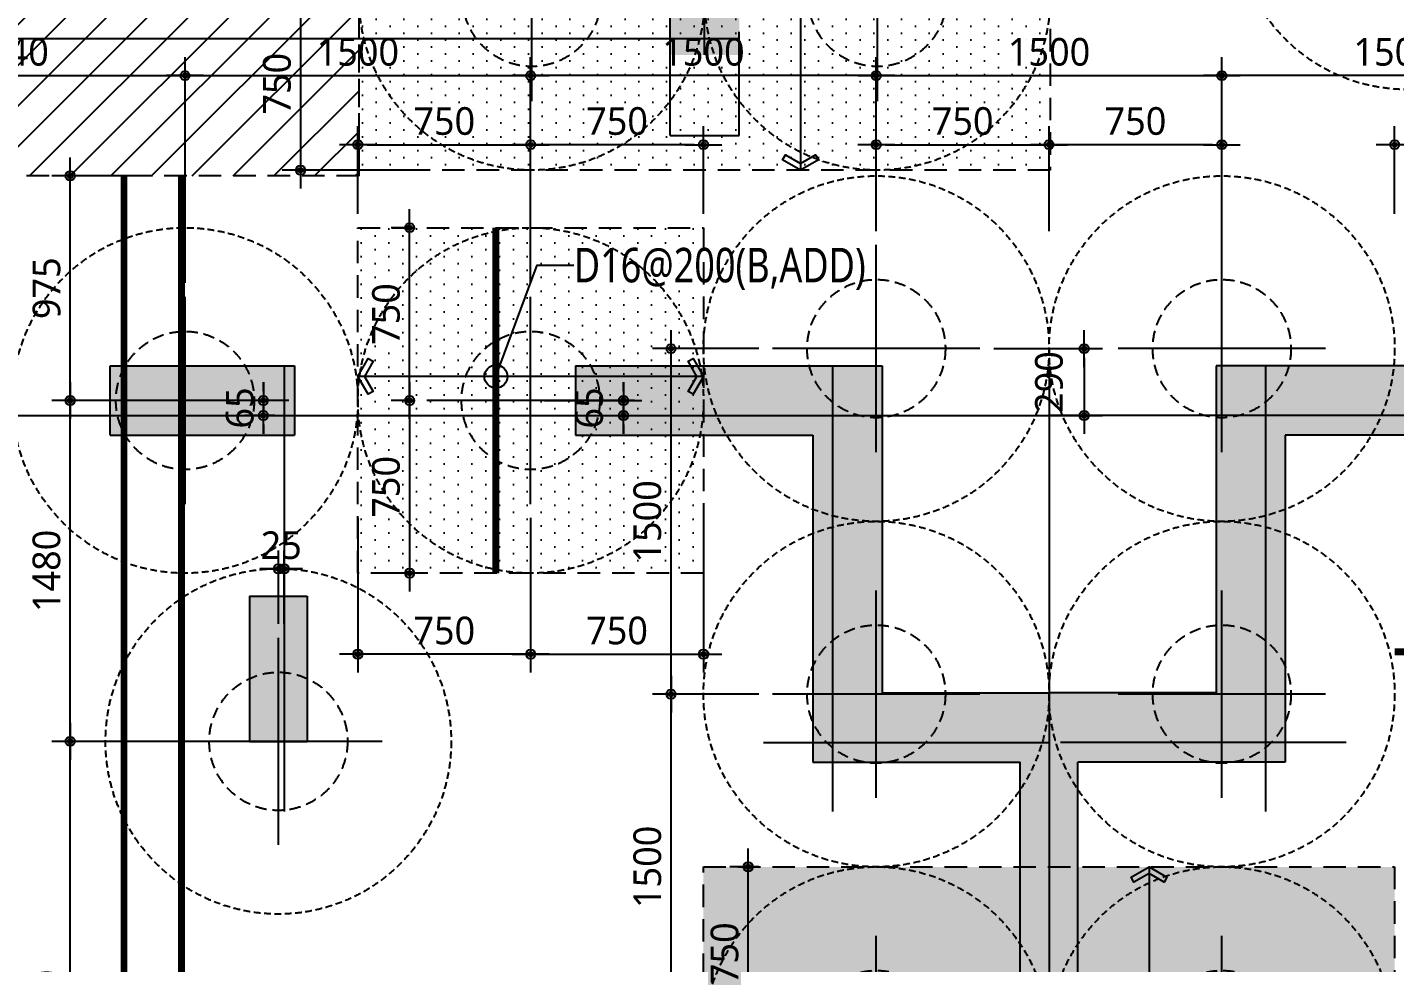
# Model space of a CAD drawing. Header units: millimetres. Extents: x 262481 to 2519995, y -394348 to 364571.
# Drawn here: x 509830 to 515764, y -70778 to -66717 of the extents above; entities that cross this region are included whole.
import ezdxf
from ezdxf.enums import TextEntityAlignment as Align
from ezdxf.xclip import XClip

# ---------------------------------------------------------------- set-up
doc = ezdxf.new("R2010")
doc.units = ezdxf.units.MM
doc.header["$LTSCALE"] = 65
doc.header["$XCLIPFRAME"] = 0
for name, pattern in [('HID2', [7.5, 6, -1.5]), ('XS-기초$0$CEN', [62, 60, -1, 0, -1]), ('XS-기초$0$HID', [2.3, 1.5, -0.8])]:
    doc.linetypes.add(name, pattern=pattern)
doc.layers.get('Defpoints').update_dxf_attribs({"color": 145})
for name, color, linetype in [('BAR-B', 2, 'HID2'), ('BAR-T', 2, 'Continuous'), ('DIM', 7, 'Continuous'), ('DOT', 3, 'Continuous'), ('HAT', 5, 'Continuous'), ('LEADER', 7, 'Continuous'), ('T', 1, 'Continuous'), ('XS-기초$0$252', 252, 'Continuous'), ('XS-기초$0$CEN', 1, 'XS-기초$0$CEN'), ('XS-기초$0$PILE', 3, 'XS-기초$0$HID'), ('XS-기초$0$WALL', 11, 'Continuous'), ('XS-기초$0$기초연단', 3, 'Continuous'), ('XS-기초$0$보강구간', 6, 'XS-기초$0$HID')]:
    doc.layers.add(name, color=color, linetype=linetype)
doc.layers.add('XS-기초$0$DEFPOINT', color=144, linetype='Continuous', plot=False)
doc.styles.add('맑은고딕', font='malgun.ttf')
doc.dimstyles.new('DIM_40', dxfattribs={"dimscale": 40, "dimtxt": 3, "dimasz": 1, "dimexe": 2, "dimexo": 1.5, "dimgap": 1, "dimtad": 1, "dimdec": 0, "dimzin": 0, "dimdsep": 46, "dimtxsty": '맑은고딕', "dimblk1": 'DIMDOT', "dimblk2": 'DIMDOT', "dimsah": 1, "dimcen": 0.09, "dimdle": 2, "dimclrd": 7, "dimclre": 7, "dimclrt": 6, "dimadec": 0, "dimazin": 0, "dimtfac": 1, "dimtdec": 0, "dimtix": 1, "dimtmove": 2, "dimatfit": 3, "dimldrblk": 'DIMDOT', "dimfxl": 0, "dimtolj": 1, "dimtzin": 0, "dimarcsym": 0})

# ---------------------------------------------------------------- blocks, each defined once
blk = doc.blocks.new('XS-기초$0$PILE-600')
at = {"layer": 'XS-기초$0$DEFPOINT', "color": 173, "linetype": 'XS-기초$0$HID', "ltscale": 0.3}
blk.add_circle((0, 0), 750, dxfattribs=at)
at = {"layer": 'XS-기초$0$PILE', "linetype": 'Continuous'}
for p, q in [((0, -450), (0, 450)), ((-450, 0), (450, 0))]:
    blk.add_line(p, q, dxfattribs=at)
at = {"layer": 'XS-기초$0$PILE', "ltscale": 0.5}
blk.add_circle((0, 0), 300, dxfattribs=at)
blk = doc.blocks.new('XS-기초$0$A$C762E058C')
at = {"layer": 'XS-기초$0$252'}
h = blk.add_hatch(color=256, dxfattribs=at)
h.dxf.hatch_style = 1
h.paths.add_polyline_path([(124805, -55785), (124805, -55985), (123925, -55985), (123925, -56285), (125305, -56285), (125305, -57445), (126255, -57445), (126255, -63825), (124900, -63825), (124900, -64125), (125200, -64125), (125200, -64625), (125700, -64625), (125700, -64125), (126255, -64125), (126255, -65410), (126505, -65410), (126505, -64125), (127860, -64125), (127860, -63825), (126505, -63825), (126505, -57445), (127455, -57445), (127455, -56285), (128835, -56285), (128835, -55985), (127155, -55985), (127155, -57145), (126380, -57145), (125605, -57145), (125605, -55985), (125605, -55785)])
h.paths.add_polyline_path([(106100, -55300), (105300, -55300), (105300, -55800), (106100, -55800)])
h.paths.add_polyline_path([(105600, -63900), (105800, -63900), (105800, -65410), (106100, -65410), (106100, -64125), (107400, -64125), (107400, -63825), (106100, -63825), (106100, -60730), (109280, -60730), (109280, -60480), (106100, -60480), (106100, -56285), (106915, -56285), (106915, -55985), (105800, -55985), (105800, -63100), (105600, -63100)])
h.paths.add_polyline_path([(133680, -63250), (133480, -63250), (133480, -55950), (133680, -55950), (133680, -55150), (133480, -55150), (133480, -54495), (133180, -54495), (133180, -55985), (132365, -55985), (132365, -56285), (133180, -56285), (133180, -60480), (130000, -60480), (130000, -60730), (133180, -60730), (133180, -63825), (131880, -63825), (131880, -64125), (133180, -64125), (133180, -65410), (133480, -65410), (133480, -64050), (133680, -64050)])
h.paths.add_polyline_path([(117700, -64625), (117700, -63825), (117200, -63825), (117200, -64625)], flags=17)
h.paths.add_polyline_path([(109700, -63825), (109200, -63825), (108910, -63825), (108910, -64125), (109200, -64125), (109200, -64625), (109700, -64625)])
h.paths.add_polyline_path([(124075, -54635), (124375, -54635), (124375, -46185), (117850, -46185), (117850, -45985), (117050, -45985), (117050, -46185), (116075, -46185), (116075, -46485), (116525, -46485), (116525, -49385), (116825, -49385), (116825, -46485), (121375, -46485), (121375, -49085), (117935, -49085), (117935, -49385), (121850, -49385), (121850, -49085), (121675, -49085), (121675, -46485), (124075, -46485), (124075, -49085), (123420, -49085), (123420, -49385), (124075, -49385), (124075, -51585), (123475, -51585), (123475, -51885), (124075, -51885), (124075, -54185), (119175, -54185), (119175, -51885), (119875, -51885), (119875, -51585), (118875, -51585), (118875, -54185), (116525, -54185), (116525, -54485), (124075, -54485)])
h.paths.add_polyline_path([(120965, -51885), (122285, -51885), (122285, -51585), (120965, -51585)], flags=17)
h.paths.add_polyline_path([(114725, -53185), (113725, -53185), (113725, -53885), (110505, -53885), (110505, -53185), (109505, -53185), (109505, -53885), (108085, -53885), (108085, -53185), (107085, -53185), (107085, -53885), (105800, -53885), (105800, -54185), (114725, -54185)])
h.paths.add_polyline_path([(113025, -65410), (112775, -65410), (112775, -64125), (111420, -64125), (111420, -63825), (112775, -63825), (112775, -57445), (111825, -57445), (111825, -56285), (110445, -56285), (110445, -55985), (112125, -55985), (112125, -57145), (112900, -57145), (113675, -57145), (113675, -55985), (115355, -55985), (115355, -56285), (113975, -56285), (113975, -57445), (113025, -57445), (113025, -63825), (114380, -63825), (114380, -64125), (113025, -64125)])
h.paths.add_polyline_path([(119765, -65410), (119515, -65410), (119515, -64125), (118400, -64125), (118400, -63825), (119515, -63825), (119515, -60730), (116520, -60730), (116520, -60480), (119515, -60480), (119515, -56285), (118885, -56285), (118885, -55985), (119640, -55985), (120395, -55985), (120395, -56285), (119765, -56285), (119765, -60480), (122760, -60480), (122760, -60730), (119765, -60730), (119765, -63825), (120880, -63825), (120880, -64125), (119765, -64125)])
h.paths.add_polyline_path([(122390, -64125), (122390, -63825), (122790, -63825), (122790, -64125)])
h.paths.add_polyline_path([(122510, -63125), (122760, -63125), (122760, -61590), (122510, -61590)], flags=17)
h.paths.add_polyline_path([(122510, -56985), (122760, -56985), (122760, -57815), (122510, -57815)], flags=17)
h.paths.add_polyline_path([(121905, -56285), (122705, -56285), (122705, -55985), (121905, -55985)])
h.paths.add_polyline_path([(130370, -64125), (130370, -63825), (129970, -63825), (129970, -64125)])
h.paths.add_polyline_path([(130250, -63125), (130000, -63125), (130000, -61590), (130250, -61590)])
h.paths.add_polyline_path([(130250, -56985), (130000, -56985), (130000, -57815), (130250, -57815)])
h.paths.add_polyline_path([(130855, -56285), (130055, -56285), (130055, -55985), (130855, -55985)], flags=17)
h.paths.add_polyline_path([(116890, -64125), (116890, -63825), (116490, -63825), (116490, -64125)])
h.paths.add_polyline_path([(116770, -63125), (116520, -63125), (116520, -61590), (116770, -61590)])
h.paths.add_polyline_path([(116770, -56985), (116520, -56985), (116520, -57815), (116770, -57815)])
h.paths.add_polyline_path([(117375, -56285), (116575, -56285), (116575, -55985), (117375, -55985)])
h.paths.add_polyline_path([(109030, -63125), (109280, -63125), (109280, -61590), (109030, -61590)], flags=17)
h.paths.add_polyline_path([(109030, -56985), (109280, -56985), (109280, -57815), (109030, -57815)], flags=17)
h.paths.add_polyline_path([(108425, -56285), (109225, -56285), (109225, -55985), (108425, -55985)])
h.paths.add_polyline_path([(125850, -47200), (125050, -47200), (125050, -47700), (125850, -47700)])
h.paths.add_polyline_path([(114725, -50300), (113725, -50300), (113725, -51300), (114725, -51300)])
h.paths.add_polyline_path([(110505, -50300), (109505, -50300), (109505, -51300), (110505, -51300)])
h.paths.add_polyline_path([(108085, -50300), (107085, -50300), (107085, -51300), (108085, -51300)])
h.paths.add_polyline_path([(110505, -45410), (109505, -45410), (109505, -44410), (110505, -44410)])
h.paths.add_polyline_path([(108085, -45410), (107085, -45410), (107085, -44410), (108085, -44410)])
h.paths.add_polyline_path([(110505, -48330), (109505, -48330), (109505, -47330), (110505, -47330), (110505, -47705), (113005, -47705), (113005, -46805), (114425, -46805), (114425, -45775), (114725, -45775), (114725, -47105), (113305, -47105), (113305, -47830), (113305, -48555), (114725, -48555), (114725, -49850), (114425, -49850), (114425, -48855), (113005, -48855), (113005, -47955), (110505, -47955)])
h.paths.add_polyline_path([(108085, -48330), (107085, -48330), (107085, -47955), (105800, -47955), (105800, -47705), (107085, -47705), (107085, -47330), (108085, -47330)])
h.paths.add_polyline_path([(113725, -44360), (113725, -44610), (113095, -44610), (113095, -44360)])
h.paths.add_polyline_path([(114425, -43755), (114425, -44555), (114725, -44555), (114725, -43755)])
h.paths.add_polyline_path([(133850, -47200), (133050, -47200), (133050, -47700), (133850, -47700)])
h.paths.add_polyline_path([(125850, -39100), (125050, -39100), (125050, -39600), (125850, -39600)])
h.paths.add_polyline_path([(117850, -39100), (117050, -39100), (117050, -39600), (117850, -39600)], flags=17)
h.paths.add_polyline_path([(117485, -34200), (117485, -34500), (118975, -34500), (118975, -36300), (116075, -36300), (116075, -36600), (119275, -36600), (119275, -29350), (105800, -29350), (105800, -29650), (107085, -29650), (107085, -30350), (108085, -30350), (108085, -29650), (109505, -29650), (109505, -30350), (110505, -30350), (110505, -29650), (114425, -29650), (114425, -30465), (114725, -30465), (114725, -29650), (116075, -29650), (116075, -35190), (116375, -35190), (116375, -29650), (118975, -29650), (118975, -34200)])
h.paths.add_polyline_path([(110505, -41290), (109505, -41290), (109505, -42290), (110505, -42290), (110505, -41915), (114425, -41915), (114425, -42545), (114725, -42545), (114725, -41790), (114725, -41035), (114425, -41035), (114425, -41665), (110505, -41665)])
h.paths.add_polyline_path([(108085, -41290), (107085, -41290), (107085, -41665), (105800, -41665), (105800, -41915), (107085, -41915), (107085, -42290), (108085, -42290)])
h.paths.add_polyline_path([(110505, -38170), (109505, -38170), (109505, -39170), (110505, -39170)])
h.paths.add_polyline_path([(108085, -38170), (107085, -38170), (107085, -39170), (108085, -39170)])
h.paths.add_polyline_path([(110505, -36250), (109505, -36250), (109505, -35250), (110505, -35250), (110505, -35625), (113005, -35625), (113005, -34725), (114425, -34725), (114425, -33695), (114725, -33695), (114725, -35025), (113305, -35025), (113305, -35750), (113305, -36475), (114725, -36475), (114725, -37805), (114425, -37805), (114425, -36775), (113005, -36775), (113005, -35875), (110505, -35875)])
h.paths.add_polyline_path([(108085, -36250), (107085, -36250), (107085, -35875), (105800, -35875), (105800, -35625), (107085, -35625), (107085, -35250), (108085, -35250)])
h.paths.add_polyline_path([(110505, -33330), (109505, -33330), (109505, -32330), (110505, -32330)], flags=17)
h.paths.add_polyline_path([(108085, -33330), (107085, -33330), (107085, -32330), (108085, -32330)], flags=17)
h.paths.add_polyline_path([(113725, -39220), (113725, -38970), (113095, -38970), (113095, -39220)])
h.paths.add_polyline_path([(114425, -39825), (114425, -39025), (114725, -39025), (114725, -39825)])
h.paths.add_polyline_path([(113725, -32280), (113725, -32530), (113095, -32530), (113095, -32280)], flags=17)
h.paths.add_polyline_path([(114425, -31675), (114425, -32475), (114725, -32475), (114725, -31675)], flags=17)
edge = h.paths.add_edge_path()
edge.add_line((121375, -49385), (121850, -49385))
edge.add_line((116075, -34200), (116075, -34500))
blk = doc.blocks.new('XS-기초')
at = {"layer": 'XS-기초$0$CEN'}
for p, q in [((234455, 151815), (234455, 162000)), ((232820, 156510), (232820, 150470)), ((233035, 153790), (231100, 153790)), ((234385, 151965), (242685, 151965)), ((231400, 151710), (231400, 150470)), ((233035, 151410), (231100, 151410)), ((233035, 150470), (224110, 150470)), ((233035, 150470), (224110, 150470)), ((232820, 144430), (232820, 150470)), ((231400, 149180), (231400, 150420)), ((233035, 149530), (231100, 149530))]:
    blk.add_line(p, q, dxfattribs=at)
at = {"layer": 'XS-기초$0$WALL'}
for p, q in [((232735, 154545), (233035, 154545)), ((232735, 154545), (232735, 153745)), ((233035, 154545), (233035, 153745)), ((232035, 153940), (231405, 153940)), ((231405, 153940), (231405, 153690)), ((232035, 153940), (232035, 153690)), ((233035, 153745), (232735, 153745)), ((232035, 153690), (231405, 153690)), ((233035, 152525), (232735, 152525)), ((232735, 152525), (232735, 151495)), ((233035, 152525), (233035, 151195)), ((234035, 152115), (234035, 151815)), ((234035, 152115), (235010, 152115)), ((234035, 151815), (234485, 151815)), ((231315, 151495), (231315, 150595)), ((232735, 151495), (231315, 151495)), ((231615, 151195), (231615, 150470)), ((233035, 151195), (231615, 151195)), ((228815, 150595), (231315, 150595)), ((231615, 149745), (231615, 150470)), ((228815, 150345), (231315, 150345)), ((231315, 149445), (231315, 150345)), ((233035, 149745), (231615, 149745)), ((233035, 148450), (233035, 149745)), ((232735, 149445), (231315, 149445)), ((232735, 148450), (232735, 149445))]:
    blk.add_line(p, q, dxfattribs=at)
at = {"layer": 'XS-기초$0$기초연단', "linetype": 'XS-기초$0$HID'}
for q in [(233860, 161100), (239685, 153465)]:
    blk.add_line((233860, 153465), q, dxfattribs=at)
at = {"layer": 'XS-기초$0$보강구간'}
for points in [[(233635, 151970), (232135, 151970), (232135, 153470), (233635, 153470)], [(238385, 150465), (233885, 150465), (233885, 153465), (238385, 153465)], [(223360, 148970), (223360, 151970), (230860, 151970), (230860, 148970)]]:
    blk.add_lwpolyline(points, close=True, dxfattribs=at)
at = {"layer": 'XS-기초$0$252'}
blk.add_blockref('XS-기초$0$A$C762E058C', (118310, 198300), dxfattribs=at)
at = {"layer": 'XS-기초$0$PILE'}
for p in [(232885, 154220), (231405, 153815), (232885, 152720), (234635, 152715), (230110, 151220), (231610, 151220), (233110, 151220), (234635, 151215), (230110, 149720), (231610, 149720), (233110, 149720), (234985, 148915)]:
    blk.add_blockref('XS-기초$0$PILE-600', p, dxfattribs=at)
blk = doc.blocks.new('DIMDOT')
at = {"layer": 'DIM', "linetype": 'Continuous'}
blk.add_line((-2, 0), (2, 0), dxfattribs=at)
for radius in [0.5, 0.25]:
    blk.add_circle((0, 0), radius, dxfattribs=at)
blk = doc.blocks.new('*D775')
at = {"layer": 'Defpoints', "color": 0, "linetype": 'Continuous', "transparency": 16777216}
for p in [(510514.3, -66926.2), (508974.3, -67661.6), (510514.3, -67886.6)]:
    blk.add_point(p, dxfattribs=at)
at = {"layer": 'DIM', "color": 7, "linetype": 'Continuous', "lineweight": -2, "transparency": 16777216}
for p, q in [((508974.3, -67601.6), (508974.3, -66846.2)), ((510514.3, -67826.6), (510514.3, -66846.2)), ((509014.3, -66926.2), (510474.3, -66926.2))]:
    blk.add_line(p, q, dxfattribs=at)
at = {"layer": 'DIM', "color": 7, "linetype": 'Continuous', "lineweight": -2, "transparency": 16777216, "xscale": 40, "yscale": 40, "zscale": 40, "rotation": 180}
blk.add_blockref('DIMDOT', (508974.3, -66926.2), dxfattribs=at)
at = {"layer": 'DIM', "color": 7, "linetype": 'Continuous', "lineweight": -2, "transparency": 16777216, "xscale": 40, "yscale": 40, "zscale": 40}
blk.add_blockref('DIMDOT', (510514.3, -66926.2), dxfattribs=at)
at = {"layer": 'DIM', "color": 6, "linetype": 'Continuous', "transparency": 16777216, "insert": (509744.3, -66823.8), "char_height": 120, "attachment_point": 5, "style": '맑은고딕'}
blk.add_mtext('\\A1;1540', dxfattribs=at)
blk = doc.blocks.new('*D776')
at = {"layer": 'Defpoints', "color": 0, "linetype": 'Continuous', "transparency": 16777216}
for p in [(512014.3, -66926.2), (510514.3, -67886.6), (512014.3, -67886.6)]:
    blk.add_point(p, dxfattribs=at)
at = {"layer": 'DIM', "color": 7, "linetype": 'Continuous', "lineweight": -2, "transparency": 16777216}
for p, q in [((510514.3, -67826.6), (510514.3, -66846.2)), ((512014.3, -67826.6), (512014.3, -66846.2)), ((510554.3, -66926.2), (511974.3, -66926.2))]:
    blk.add_line(p, q, dxfattribs=at)
at = {"layer": 'DIM', "color": 7, "linetype": 'Continuous', "lineweight": -2, "transparency": 16777216, "xscale": 40, "yscale": 40, "zscale": 40, "rotation": 180}
blk.add_blockref('DIMDOT', (510514.3, -66926.2), dxfattribs=at)
at = {"layer": 'DIM', "color": 7, "linetype": 'Continuous', "lineweight": -2, "transparency": 16777216, "xscale": 40, "yscale": 40, "zscale": 40}
blk.add_blockref('DIMDOT', (512014.3, -66926.2), dxfattribs=at)
at = {"layer": 'DIM', "color": 6, "linetype": 'Continuous', "transparency": 16777216, "insert": (511264.3, -66823.8), "char_height": 120, "attachment_point": 5, "style": '맑은고딕'}
blk.add_mtext('\\A1;1500', dxfattribs=at)
blk = doc.blocks.new('*D777')
at = {"layer": 'Defpoints', "color": 0, "linetype": 'Continuous', "transparency": 16777216}
for p in [(512014.3, -66926.2), (512014.3, -67661.6), (513514.3, -67661.6)]:
    blk.add_point(p, dxfattribs=at)
at = {"layer": 'DIM', "color": 7, "linetype": 'Continuous', "lineweight": -2, "transparency": 16777216}
for p, q in [((512014.3, -67601.6), (512014.3, -66846.2)), ((513514.3, -67601.6), (513514.3, -66846.2)), ((513474.3, -66926.2), (512054.3, -66926.2))]:
    blk.add_line(p, q, dxfattribs=at)
at = {"layer": 'DIM', "color": 7, "linetype": 'Continuous', "lineweight": -2, "transparency": 16777216, "xscale": 40, "yscale": 40, "zscale": 40, "rotation": 180}
blk.add_blockref('DIMDOT', (512014.3, -66926.2), dxfattribs=at)
at = {"layer": 'DIM', "color": 7, "linetype": 'Continuous', "lineweight": -2, "transparency": 16777216, "xscale": 40, "yscale": 40, "zscale": 40}
blk.add_blockref('DIMDOT', (513514.3, -66926.2), dxfattribs=at)
at = {"layer": 'DIM', "color": 6, "linetype": 'Continuous', "transparency": 16777216, "insert": (512764.3, -66823.8), "char_height": 120, "attachment_point": 5, "style": '맑은고딕'}
blk.add_mtext('\\A1;1500', dxfattribs=at)
blk = doc.blocks.new('*D778')
at = {"layer": 'Defpoints', "color": 0, "linetype": 'Continuous', "transparency": 16777216}
for p in [(515014.3, -66926.2), (513514.3, -67661.6), (515014.3, -67661.6)]:
    blk.add_point(p, dxfattribs=at)
at = {"layer": 'DIM', "color": 7, "linetype": 'Continuous', "lineweight": -2, "transparency": 16777216}
for p, q in [((513514.3, -67601.6), (513514.3, -66846.2)), ((515014.3, -67601.6), (515014.3, -66846.2)), ((513554.3, -66926.2), (514974.3, -66926.2))]:
    blk.add_line(p, q, dxfattribs=at)
at = {"layer": 'DIM', "color": 7, "linetype": 'Continuous', "lineweight": -2, "transparency": 16777216, "xscale": 40, "yscale": 40, "zscale": 40, "rotation": 180}
blk.add_blockref('DIMDOT', (513514.3, -66926.2), dxfattribs=at)
at = {"layer": 'DIM', "color": 7, "linetype": 'Continuous', "lineweight": -2, "transparency": 16777216, "xscale": 40, "yscale": 40, "zscale": 40}
blk.add_blockref('DIMDOT', (515014.3, -66926.2), dxfattribs=at)
at = {"layer": 'DIM', "color": 6, "linetype": 'Continuous', "transparency": 16777216, "insert": (514264.3, -66823.8), "char_height": 120, "attachment_point": 5, "style": '맑은고딕'}
blk.add_mtext('\\A1;1500', dxfattribs=at)
blk = doc.blocks.new('*D779')
at = {"layer": 'Defpoints', "color": 0, "linetype": 'Continuous', "transparency": 16777216}
for p in [(515014.3, -66926.2), (515014.3, -67886.6), (516514.3, -67886.6)]:
    blk.add_point(p, dxfattribs=at)
at = {"layer": 'DIM', "color": 7, "linetype": 'Continuous', "lineweight": -2, "transparency": 16777216}
for p, q in [((515014.3, -67826.6), (515014.3, -66846.2)), ((516514.3, -67826.6), (516514.3, -66846.2)), ((516474.3, -66926.2), (515054.3, -66926.2))]:
    blk.add_line(p, q, dxfattribs=at)
at = {"layer": 'DIM', "color": 7, "linetype": 'Continuous', "lineweight": -2, "transparency": 16777216, "xscale": 40, "yscale": 40, "zscale": 40, "rotation": 180}
blk.add_blockref('DIMDOT', (515014.3, -66926.2), dxfattribs=at)
at = {"layer": 'DIM', "color": 7, "linetype": 'Continuous', "lineweight": -2, "transparency": 16777216, "xscale": 40, "yscale": 40, "zscale": 40}
blk.add_blockref('DIMDOT', (516514.3, -66926.2), dxfattribs=at)
at = {"layer": 'DIM', "color": 6, "linetype": 'Continuous', "transparency": 16777216, "insert": (515764.3, -66823.8), "char_height": 120, "attachment_point": 5, "style": '맑은고딕'}
blk.add_mtext('\\A1;1500', dxfattribs=at)
blk = doc.blocks.new('*D788')
at = {"layer": 'Defpoints', "color": 0, "linetype": 'Continuous', "transparency": 16777216}
for p in [(512014.3, -67226.2), (511264.3, -67586.6), (512014.3, -67661.6)]:
    blk.add_point(p, dxfattribs=at)
at = {"layer": 'DIM', "color": 7, "linetype": 'Continuous', "lineweight": -2, "transparency": 16777216}
for p, q in [((511264.3, -67526.6), (511264.3, -67146.2)), ((512014.3, -67601.6), (512014.3, -67146.2)), ((511304.3, -67226.2), (511974.3, -67226.2))]:
    blk.add_line(p, q, dxfattribs=at)
at = {"layer": 'DIM', "color": 7, "linetype": 'Continuous', "lineweight": -2, "transparency": 16777216, "xscale": 40, "yscale": 40, "zscale": 40, "rotation": 180}
blk.add_blockref('DIMDOT', (511264.3, -67226.2), dxfattribs=at)
at = {"layer": 'DIM', "color": 7, "linetype": 'Continuous', "lineweight": -2, "transparency": 16777216, "xscale": 40, "yscale": 40, "zscale": 40}
blk.add_blockref('DIMDOT', (512014.3, -67226.2), dxfattribs=at)
at = {"layer": 'DIM', "color": 6, "linetype": 'Continuous', "transparency": 16777216, "insert": (511639.3, -67124.2), "char_height": 120, "attachment_point": 5, "style": '맑은고딕'}
blk.add_mtext('\\A1;750', dxfattribs=at)
blk = doc.blocks.new('*D789')
at = {"layer": 'Defpoints', "color": 0, "linetype": 'Continuous', "transparency": 16777216}
for p in [(512014.3, -67226.2), (512764.3, -67586.6), (512014.3, -67661.6)]:
    blk.add_point(p, dxfattribs=at)
at = {"layer": 'DIM', "color": 7, "linetype": 'Continuous', "lineweight": -2, "transparency": 16777216}
for p, q in [((512014.3, -67601.6), (512014.3, -67146.2)), ((512764.3, -67526.6), (512764.3, -67146.2)), ((512724.3, -67226.2), (512054.3, -67226.2))]:
    blk.add_line(p, q, dxfattribs=at)
at = {"layer": 'DIM', "color": 7, "linetype": 'Continuous', "lineweight": -2, "transparency": 16777216, "xscale": 40, "yscale": 40, "zscale": 40, "rotation": 180}
blk.add_blockref('DIMDOT', (512014.3, -67226.2), dxfattribs=at)
at = {"layer": 'DIM', "color": 7, "linetype": 'Continuous', "lineweight": -2, "transparency": 16777216, "xscale": 40, "yscale": 40, "zscale": 40}
blk.add_blockref('DIMDOT', (512764.3, -67226.2), dxfattribs=at)
at = {"layer": 'DIM', "color": 6, "linetype": 'Continuous', "transparency": 16777216, "insert": (512389.3, -67124.2), "char_height": 120, "attachment_point": 5, "style": '맑은고딕'}
blk.add_mtext('\\A1;750', dxfattribs=at)
blk = doc.blocks.new('*D790')
at = {"layer": 'Defpoints', "color": 0, "linetype": 'Continuous', "transparency": 16777216}
for p in [(516514.3, -67226.2), (516514.3, -67361.6), (515764.3, -67586.6)]:
    blk.add_point(p, dxfattribs=at)
at = {"layer": 'DIM', "color": 7, "linetype": 'Continuous', "lineweight": -2, "transparency": 16777216}
for p, q in [((515764.3, -67526.6), (515764.3, -67146.2)), ((516514.3, -67301.6), (516514.3, -67146.2)), ((515804.3, -67226.2), (516474.3, -67226.2))]:
    blk.add_line(p, q, dxfattribs=at)
at = {"layer": 'DIM', "color": 7, "linetype": 'Continuous', "lineweight": -2, "transparency": 16777216, "xscale": 40, "yscale": 40, "zscale": 40, "rotation": 180}
blk.add_blockref('DIMDOT', (515764.3, -67226.2), dxfattribs=at)
at = {"layer": 'DIM', "color": 7, "linetype": 'Continuous', "lineweight": -2, "transparency": 16777216, "xscale": 40, "yscale": 40, "zscale": 40}
blk.add_blockref('DIMDOT', (516514.3, -67226.2), dxfattribs=at)
at = {"layer": 'DIM', "color": 6, "linetype": 'Continuous', "transparency": 16777216, "insert": (516139.3, -67124.2), "char_height": 120, "attachment_point": 5, "style": '맑은고딕'}
blk.add_mtext('\\A1;750', dxfattribs=at)
blk = doc.blocks.new('*D796')
at = {"layer": 'Defpoints', "color": 0, "linetype": 'Continuous', "transparency": 16777216}
for p in [(514264.3, -67226.2), (513514.3, -67661.6), (514264.3, -67661.6)]:
    blk.add_point(p, dxfattribs=at)
at = {"layer": 'DIM', "color": 7, "linetype": 'Continuous', "lineweight": -2, "transparency": 16777216}
for p, q in [((513514.3, -67601.6), (513514.3, -67146.2)), ((514264.3, -67601.6), (514264.3, -67146.2)), ((513554.3, -67226.2), (514224.3, -67226.2))]:
    blk.add_line(p, q, dxfattribs=at)
at = {"layer": 'DIM', "color": 7, "linetype": 'Continuous', "lineweight": -2, "transparency": 16777216, "xscale": 40, "yscale": 40, "zscale": 40, "rotation": 180}
blk.add_blockref('DIMDOT', (513514.3, -67226.2), dxfattribs=at)
at = {"layer": 'DIM', "color": 7, "linetype": 'Continuous', "lineweight": -2, "transparency": 16777216, "xscale": 40, "yscale": 40, "zscale": 40}
blk.add_blockref('DIMDOT', (514264.3, -67226.2), dxfattribs=at)
at = {"layer": 'DIM', "color": 6, "linetype": 'Continuous', "transparency": 16777216, "insert": (513889.3, -67124.2), "char_height": 120, "attachment_point": 5, "style": '맑은고딕'}
blk.add_mtext('\\A1;750', dxfattribs=at)
blk = doc.blocks.new('*D797')
at = {"layer": 'Defpoints', "color": 0, "linetype": 'Continuous', "transparency": 16777216}
for p in [(514264.3, -67226.2), (514264.3, -67661.6), (515014.3, -67661.6)]:
    blk.add_point(p, dxfattribs=at)
at = {"layer": 'DIM', "color": 7, "linetype": 'Continuous', "lineweight": -2, "transparency": 16777216}
for p, q in [((514264.3, -67601.6), (514264.3, -67146.2)), ((515014.3, -67601.6), (515014.3, -67146.2)), ((514974.3, -67226.2), (514304.3, -67226.2))]:
    blk.add_line(p, q, dxfattribs=at)
at = {"layer": 'DIM', "color": 7, "linetype": 'Continuous', "lineweight": -2, "transparency": 16777216, "xscale": 40, "yscale": 40, "zscale": 40, "rotation": 180}
blk.add_blockref('DIMDOT', (514264.3, -67226.2), dxfattribs=at)
at = {"layer": 'DIM', "color": 7, "linetype": 'Continuous', "lineweight": -2, "transparency": 16777216, "xscale": 40, "yscale": 40, "zscale": 40}
blk.add_blockref('DIMDOT', (515014.3, -67226.2), dxfattribs=at)
at = {"layer": 'DIM', "color": 6, "linetype": 'Continuous', "transparency": 16777216, "insert": (514639.3, -67124.2), "char_height": 120, "attachment_point": 5, "style": '맑은고딕'}
blk.add_mtext('\\A1;750', dxfattribs=at)
blk = doc.blocks.new('*D811')
at = {"layer": 'Defpoints', "color": 0, "linetype": 'Continuous', "transparency": 16777216}
for p in [(511569.3, -66586.6), (511015.7, -67336.6), (511569.3, -67336.6)]:
    blk.add_point(p, dxfattribs=at)
at = {"layer": 'DIM', "color": 7, "linetype": 'Continuous', "lineweight": -2, "transparency": 16777216}
for p, q in [((511509.3, -66586.6), (510935.7, -66586.6)), ((511015.7, -66626.6), (511015.7, -67296.6)), ((511509.3, -67336.6), (510935.7, -67336.6))]:
    blk.add_line(p, q, dxfattribs=at)
at = {"layer": 'DIM', "color": 7, "linetype": 'Continuous', "lineweight": -2, "transparency": 16777216, "xscale": 40, "yscale": 40, "zscale": 40}
for p, rotation in [((511015.7, -66586.6), 90), ((511015.7, -67336.6), 270)]:
    blk.add_blockref('DIMDOT', p, dxfattribs=dict(at, rotation=rotation))
at = {"layer": 'DIM', "color": 6, "linetype": 'Continuous', "transparency": 16777216, "insert": (510913.7, -66961.6), "char_height": 120, "attachment_point": 5, "rotation": 90, "style": '맑은고딕'}
blk.add_mtext('\\A1;750', dxfattribs=at)
blk = doc.blocks.new('*D868')
at = {"layer": 'Defpoints', "color": 0, "linetype": 'Continuous', "transparency": 16777216}
for p in [(510015.5, -68336.6), (510469.3, -68336.6), (510469.3, -69816.6)]:
    blk.add_point(p, dxfattribs=at)
at = {"layer": 'DIM', "color": 7, "linetype": 'Continuous', "lineweight": -2, "transparency": 16777216}
for p, q in [((510409.3, -68336.6), (509935.5, -68336.6)), ((510015.5, -69776.6), (510015.5, -68376.6)), ((510409.3, -69816.6), (509935.5, -69816.6))]:
    blk.add_line(p, q, dxfattribs=at)
at = {"layer": 'DIM', "color": 7, "linetype": 'Continuous', "lineweight": -2, "transparency": 16777216, "xscale": 40, "yscale": 40, "zscale": 40}
for p, rotation in [((510015.5, -68336.6), 90), ((510015.5, -69816.6), 270)]:
    blk.add_blockref('DIMDOT', p, dxfattribs=dict(at, rotation=rotation))
at = {"layer": 'DIM', "color": 6, "linetype": 'Continuous', "transparency": 16777216, "insert": (509913.2, -69076.6), "char_height": 120, "attachment_point": 5, "rotation": 90, "style": '맑은고딕'}
blk.add_mtext('\\A1;1480', dxfattribs=at)
blk = doc.blocks.new('*D869')
at = {"layer": 'Defpoints', "color": 0, "linetype": 'Continuous', "transparency": 16777216}
for p in [(510015.5, -67361.6), (510409.3, -67361.6), (510409.3, -68336.6)]:
    blk.add_point(p, dxfattribs=at)
at = {"layer": 'DIM', "color": 7, "linetype": 'Continuous', "lineweight": -2, "transparency": 16777216}
for p, q in [((510349.3, -67361.6), (509935.5, -67361.6)), ((510015.5, -68296.6), (510015.5, -67401.6)), ((510349.3, -68336.6), (509935.5, -68336.6))]:
    blk.add_line(p, q, dxfattribs=at)
at = {"layer": 'DIM', "color": 7, "linetype": 'Continuous', "lineweight": -2, "transparency": 16777216, "xscale": 40, "yscale": 40, "zscale": 40}
for p, rotation in [((510015.5, -67361.6), 90), ((510015.5, -68336.6), 270)]:
    blk.add_blockref('DIMDOT', p, dxfattribs=dict(at, rotation=rotation))
at = {"layer": 'DIM', "color": 6, "linetype": 'Continuous', "transparency": 16777216, "insert": (509913.5, -67849.1), "char_height": 120, "attachment_point": 5, "rotation": 90, "style": '맑은고딕'}
blk.add_mtext('\\A1;975', dxfattribs=at)
blk = doc.blocks.new('*D870')
at = {"layer": 'Defpoints', "color": 0, "linetype": 'Continuous', "transparency": 16777216}
for p in [(510964.3, -68336.6), (510854.2, -68401.6), (510964.3, -68401.6)]:
    blk.add_point(p, dxfattribs=at)
at = {"layer": 'DIM', "color": 7, "linetype": 'Continuous', "lineweight": -2, "transparency": 16777216}
for p, q in [((510854.2, -68296.6), (510854.2, -68256.6)), ((510904.3, -68336.6), (510774.2, -68336.6)), ((510854.2, -68336.6), (510854.2, -68401.6)), ((510904.3, -68401.6), (510774.2, -68401.6)), ((510854.2, -68441.6), (510854.2, -68481.6))]:
    blk.add_line(p, q, dxfattribs=at)
at = {"layer": 'DIM', "color": 7, "linetype": 'Continuous', "lineweight": -2, "transparency": 16777216, "xscale": 40, "yscale": 40, "zscale": 40}
for p, rotation in [((510854.2, -68336.6), 270), ((510854.2, -68401.6), 90)]:
    blk.add_blockref('DIMDOT', p, dxfattribs=dict(at, rotation=rotation))
at = {"layer": 'DIM', "color": 6, "linetype": 'Continuous', "transparency": 16777216, "insert": (510752.2, -68369.1), "char_height": 120, "attachment_point": 5, "rotation": 90, "style": '맑은고딕'}
blk.add_mtext('\\A1;65', dxfattribs=at)
blk = doc.blocks.new('*D871')
at = {"layer": 'Defpoints', "color": 0, "linetype": 'Continuous', "transparency": 16777216}
for p in [(510015.5, -69816.6), (510794.3, -69816.6), (510894.3, -72156.6)]:
    blk.add_point(p, dxfattribs=at)
at = {"layer": 'DIM', "color": 7, "linetype": 'Continuous', "lineweight": -2, "transparency": 16777216}
for p, q in [((510734.3, -69816.6), (509935.5, -69816.6)), ((510015.5, -72116.6), (510015.5, -69856.6)), ((510834.3, -72156.6), (509935.5, -72156.6))]:
    blk.add_line(p, q, dxfattribs=at)
at = {"layer": 'DIM', "color": 7, "linetype": 'Continuous', "lineweight": -2, "transparency": 16777216, "xscale": 40, "yscale": 40, "zscale": 40}
for p, rotation in [((510015.5, -69816.6), 90), ((510015.5, -72156.6), 270)]:
    blk.add_blockref('DIMDOT', p, dxfattribs=dict(at, rotation=rotation))
at = {"layer": 'DIM', "color": 6, "linetype": 'Continuous', "transparency": 16777216, "insert": (509913.5, -70986.6), "char_height": 120, "attachment_point": 5, "rotation": 90, "style": '맑은고딕'}
blk.add_mtext('\\A1;2340', dxfattribs=at)
blk = doc.blocks.new('*D879')
at = {"layer": 'Defpoints', "color": 0, "linetype": 'Continuous', "transparency": 16777216}
for p in [(511489, -67586.6), (511564.3, -67586.6), (511564.3, -68336.6)]:
    blk.add_point(p, dxfattribs=at)
at = {"layer": 'DIM', "color": 7, "linetype": 'Continuous', "lineweight": -2, "transparency": 16777216}
for p, q in [((511504.3, -67586.6), (511409, -67586.6)), ((511489, -68296.6), (511489, -67626.6)), ((511504.3, -68336.6), (511409, -68336.6))]:
    blk.add_line(p, q, dxfattribs=at)
at = {"layer": 'DIM', "color": 7, "linetype": 'Continuous', "lineweight": -2, "transparency": 16777216, "xscale": 40, "yscale": 40, "zscale": 40}
for p, rotation in [((511489, -67586.6), 90), ((511489, -68336.6), 270)]:
    blk.add_blockref('DIMDOT', p, dxfattribs=dict(at, rotation=rotation))
at = {"layer": 'DIM', "color": 6, "linetype": 'Continuous', "transparency": 16777216, "insert": (511387, -67961.6), "char_height": 120, "attachment_point": 5, "rotation": 90, "style": '맑은고딕'}
blk.add_mtext('\\A1;750', dxfattribs=at)
blk = doc.blocks.new('*D880')
at = {"layer": 'Defpoints', "color": 0, "linetype": 'Continuous', "transparency": 16777216}
for p in [(511564.3, -68336.6), (511489, -69086.6), (511564.3, -69086.6)]:
    blk.add_point(p, dxfattribs=at)
at = {"layer": 'DIM', "color": 7, "linetype": 'Continuous', "lineweight": -2, "transparency": 16777216}
for p, q in [((511504.3, -68336.6), (511409, -68336.6)), ((511489, -68376.6), (511489, -69046.6)), ((511504.3, -69086.6), (511409, -69086.6))]:
    blk.add_line(p, q, dxfattribs=at)
at = {"layer": 'DIM', "color": 7, "linetype": 'Continuous', "lineweight": -2, "transparency": 16777216, "xscale": 40, "yscale": 40, "zscale": 40}
for p, rotation in [((511489, -68336.6), 90), ((511489, -69086.6), 270)]:
    blk.add_blockref('DIMDOT', p, dxfattribs=dict(at, rotation=rotation))
at = {"layer": 'DIM', "color": 6, "linetype": 'Continuous', "transparency": 16777216, "insert": (511387, -68711.6), "char_height": 120, "attachment_point": 5, "rotation": 90, "style": '맑은고딕'}
blk.add_mtext('\\A1;750', dxfattribs=at)
blk = doc.blocks.new('*D881')
at = {"layer": 'Defpoints', "color": 0, "linetype": 'Continuous', "transparency": 16777216}
for p in [(512014.3, -68336.6), (512014.3, -68401.6), (512417.3, -68401.6)]:
    blk.add_point(p, dxfattribs=at)
at = {"layer": 'DIM', "color": 7, "linetype": 'Continuous', "lineweight": -2, "transparency": 16777216}
for p, q in [((512417.3, -68296.6), (512417.3, -68256.6)), ((512074.3, -68336.6), (512497.3, -68336.6)), ((512417.3, -68336.6), (512417.3, -68401.6)), ((512074.3, -68401.6), (512497.3, -68401.6)), ((512417.3, -68441.6), (512417.3, -68481.6))]:
    blk.add_line(p, q, dxfattribs=at)
at = {"layer": 'DIM', "color": 7, "linetype": 'Continuous', "lineweight": -2, "transparency": 16777216, "xscale": 40, "yscale": 40, "zscale": 40}
for p, rotation in [((512417.3, -68336.6), 270), ((512417.3, -68401.6), 90)]:
    blk.add_blockref('DIMDOT', p, dxfattribs=dict(at, rotation=rotation))
at = {"layer": 'DIM', "color": 6, "linetype": 'Continuous', "transparency": 16777216, "insert": (512268.6, -68369.1), "char_height": 120, "attachment_point": 5, "rotation": 90, "style": '맑은고딕'}
blk.add_mtext('\\A1;65', dxfattribs=at)
blk = doc.blocks.new('*D882')
at = {"layer": 'Defpoints', "color": 0, "linetype": 'Continuous', "transparency": 16777216}
for p in [(511264.3, -68786.6), (512014.3, -68786.6), (511264.3, -69438.1)]:
    blk.add_point(p, dxfattribs=at)
at = {"layer": 'DIM', "color": 7, "linetype": 'Continuous', "lineweight": -2, "transparency": 16777216}
for p, q in [((511264.3, -68846.6), (511264.3, -69518.1)), ((512014.3, -68846.6), (512014.3, -69518.1)), ((511974.3, -69438.1), (511304.3, -69438.1))]:
    blk.add_line(p, q, dxfattribs=at)
at = {"layer": 'DIM', "color": 7, "linetype": 'Continuous', "lineweight": -2, "transparency": 16777216, "xscale": 40, "yscale": 40, "zscale": 40}
for p, rotation in [((511264.3, -69438.1), 180.0000000000022), ((512014.3, -69438.1), 2.238209617644316e-12)]:
    blk.add_blockref('DIMDOT', p, dxfattribs=dict(at, rotation=rotation))
at = {"layer": 'DIM', "color": 6, "linetype": 'Continuous', "transparency": 16777216, "insert": (511639.3, -69336.1), "char_height": 120, "attachment_point": 5, "style": '맑은고딕'}
blk.add_mtext('\\A1;750', dxfattribs=at)
blk = doc.blocks.new('*D883')
at = {"layer": 'Defpoints', "color": 0, "linetype": 'Continuous', "transparency": 16777216}
for p in [(512014.3, -68786.6), (512764.3, -68786.6), (512764.3, -69438.1)]:
    blk.add_point(p, dxfattribs=at)
at = {"layer": 'DIM', "color": 7, "linetype": 'Continuous', "lineweight": -2, "transparency": 16777216}
for p, q in [((512014.3, -68846.6), (512014.3, -69518.1)), ((512764.3, -68846.6), (512764.3, -69518.1)), ((512054.3, -69438.1), (512724.3, -69438.1))]:
    blk.add_line(p, q, dxfattribs=at)
at = {"layer": 'DIM', "color": 7, "linetype": 'Continuous', "lineweight": -2, "transparency": 16777216, "xscale": 40, "yscale": 40, "zscale": 40, "rotation": 180}
blk.add_blockref('DIMDOT', (512014.3, -69438.1), dxfattribs=at)
at = {"layer": 'DIM', "color": 7, "linetype": 'Continuous', "lineweight": -2, "transparency": 16777216, "xscale": 40, "yscale": 40, "zscale": 40}
blk.add_blockref('DIMDOT', (512764.3, -69438.1), dxfattribs=at)
at = {"layer": 'DIM', "color": 6, "linetype": 'Continuous', "transparency": 16777216, "insert": (512389.3, -69336.1), "char_height": 120, "attachment_point": 5, "style": '맑은고딕'}
blk.add_mtext('\\A1;750', dxfattribs=at)
blk = doc.blocks.new('*D889')
at = {"layer": 'Defpoints', "color": 0, "linetype": 'Continuous', "transparency": 16777216}
for p in [(512623.5, -69611.6), (513064.3, -69611.6), (513064.3, -71111.6)]:
    blk.add_point(p, dxfattribs=at)
at = {"layer": 'DIM', "color": 7, "linetype": 'Continuous', "lineweight": -2, "transparency": 16777216}
for p, q in [((513004.3, -69611.6), (512543.5, -69611.6)), ((512623.5, -71071.6), (512623.5, -69651.6)), ((513004.3, -71111.6), (512543.5, -71111.6))]:
    blk.add_line(p, q, dxfattribs=at)
at = {"layer": 'DIM', "color": 7, "linetype": 'Continuous', "lineweight": -2, "transparency": 16777216, "xscale": 40, "yscale": 40, "zscale": 40}
for p, rotation in [((512623.5, -69611.6), 90), ((512623.5, -71111.6), 270)]:
    blk.add_blockref('DIMDOT', p, dxfattribs=dict(at, rotation=rotation))
at = {"layer": 'DIM', "color": 6, "linetype": 'Continuous', "transparency": 16777216, "insert": (512521.1, -70361.6), "char_height": 120, "attachment_point": 5, "rotation": 90, "style": '맑은고딕'}
blk.add_mtext('\\A1;1500', dxfattribs=at)
blk = doc.blocks.new('*D890')
at = {"layer": 'Defpoints', "color": 0, "linetype": 'Continuous', "transparency": 16777216}
for p in [(512623.5, -68111.6), (513064.3, -68111.6), (513064.3, -69611.6)]:
    blk.add_point(p, dxfattribs=at)
at = {"layer": 'DIM', "color": 7, "linetype": 'Continuous', "lineweight": -2, "transparency": 16777216}
for p, q in [((513004.3, -68111.6), (512543.5, -68111.6)), ((512623.5, -69571.6), (512623.5, -68151.6)), ((513004.3, -69611.6), (512543.5, -69611.6))]:
    blk.add_line(p, q, dxfattribs=at)
at = {"layer": 'DIM', "color": 7, "linetype": 'Continuous', "lineweight": -2, "transparency": 16777216, "xscale": 40, "yscale": 40, "zscale": 40}
for p, rotation in [((512623.5, -68111.6), 90), ((512623.5, -69611.6), 270)]:
    blk.add_blockref('DIMDOT', p, dxfattribs=dict(at, rotation=rotation))
at = {"layer": 'DIM', "color": 6, "linetype": 'Continuous', "transparency": 16777216, "insert": (512521.1, -68861.6), "char_height": 120, "attachment_point": 5, "rotation": 90, "style": '맑은고딕'}
blk.add_mtext('\\A1;1500', dxfattribs=at)
blk = doc.blocks.new('*D891')
at = {"layer": 'Defpoints', "color": 0, "linetype": 'Continuous', "transparency": 16777216}
for p in [(512958.3, -70361.6), (513064.3, -70361.6), (513064.3, -71111.6)]:
    blk.add_point(p, dxfattribs=at)
at = {"layer": 'DIM', "color": 7, "linetype": 'Continuous', "lineweight": -2, "transparency": 16777216}
for p, q in [((513004.3, -70361.6), (512878.3, -70361.6)), ((512958.3, -71071.6), (512958.3, -70401.6)), ((513004.3, -71111.6), (512878.3, -71111.6))]:
    blk.add_line(p, q, dxfattribs=at)
at = {"layer": 'DIM', "color": 7, "linetype": 'Continuous', "lineweight": -2, "transparency": 16777216, "xscale": 40, "yscale": 40, "zscale": 40}
for p, rotation in [((512958.3, -70361.6), 90), ((512958.3, -71111.6), 270)]:
    blk.add_blockref('DIMDOT', p, dxfattribs=dict(at, rotation=rotation))
at = {"layer": 'DIM', "color": 6, "linetype": 'Continuous', "transparency": 16777216, "insert": (512856.3, -70736.6), "char_height": 120, "attachment_point": 5, "rotation": 90, "style": '맑은고딕'}
blk.add_mtext('\\A1;750', dxfattribs=at)
blk = doc.blocks.new('*D892')
at = {"layer": 'Defpoints', "color": 0, "linetype": 'Continuous', "transparency": 16777216}
for p in [(513964.3, -68111.6), (513964.3, -68401.6), (514416.6, -68401.6)]:
    blk.add_point(p, dxfattribs=at)
at = {"layer": 'DIM', "color": 7, "linetype": 'Continuous', "lineweight": -2, "transparency": 16777216}
for p, q in [((514024.3, -68111.6), (514496.6, -68111.6)), ((514416.6, -68151.6), (514416.6, -68361.6)), ((514024.3, -68401.6), (514496.6, -68401.6))]:
    blk.add_line(p, q, dxfattribs=at)
at = {"layer": 'DIM', "color": 7, "linetype": 'Continuous', "lineweight": -2, "transparency": 16777216, "xscale": 40, "yscale": 40, "zscale": 40}
for p, rotation in [((514416.6, -68111.6), 90), ((514416.6, -68401.6), 270)]:
    blk.add_blockref('DIMDOT', p, dxfattribs=dict(at, rotation=rotation))
at = {"layer": 'DIM', "color": 6, "linetype": 'Continuous', "transparency": 16777216, "insert": (514264.3, -68256.6), "char_height": 120, "attachment_point": 5, "rotation": 90, "style": '맑은고딕'}
blk.add_mtext('\\A1;290', dxfattribs=at)
blk = doc.blocks.new('*D1026')
at = {"layer": 'Defpoints', "color": 0, "linetype": 'Continuous', "transparency": 16777216}
for p in [(510919.3, -69067.8), (510919.3, -69366.6), (510944.3, -69366.6)]:
    blk.add_point(p, dxfattribs=at)
at = {"layer": 'DIM', "color": 7, "linetype": 'Continuous', "lineweight": -2, "transparency": 16777216}
for p, q in [((510919.3, -69306.6), (510919.3, -68987.8)), ((510944.3, -69306.6), (510944.3, -68987.8)), ((510879.3, -69067.8), (510839.3, -69067.8)), ((510944.3, -69067.8), (510919.3, -69067.8)), ((510984.3, -69067.8), (511024.3, -69067.8))]:
    blk.add_line(p, q, dxfattribs=at)
at = {"layer": 'DIM', "color": 7, "linetype": 'Continuous', "lineweight": -2, "transparency": 16777216, "xscale": 40, "yscale": 40, "zscale": 40}
blk.add_blockref('DIMDOT', (510919.3, -69067.8), dxfattribs=at)
at = {"layer": 'DIM', "color": 7, "linetype": 'Continuous', "lineweight": -2, "transparency": 16777216, "xscale": 40, "yscale": 40, "zscale": 40, "rotation": 180}
blk.add_blockref('DIMDOT', (510944.3, -69067.8), dxfattribs=at)
at = {"layer": 'DIM', "color": 6, "linetype": 'Continuous', "transparency": 16777216, "insert": (510931.8, -68965.8), "char_height": 120, "attachment_point": 5, "style": '맑은고딕'}
blk.add_mtext('\\A1;25', dxfattribs=at)

msp = doc.modelspace()

# ---------------------------------------------------------------- hatches: boundary and pattern name
at = {"layer": 'DOT'}
h = msp.add_hatch(dxfattribs=at)
h.set_pattern_fill('DOTS', color=256, scale=60, angle=-90, style=0)
h.set_pattern_definition([(270, (348084.29, -292551.65), (60, -30), [0, -60])])
h.paths.add_polyline_path([(514269.3, -67336.6), (511269.3, -67336.6), (511269.3, -62836.6), (514269.3, -62836.6)])
h = msp.add_hatch(dxfattribs=at)
h.set_pattern_fill('DOTS', color=256, scale=60, angle=-90, style=0)
h.set_pattern_definition([(270, (348079.29, -297451.65), (60, -30), [0, -60])])
h.paths.add_polyline_path([(512764.3, -69086.6), (511264.3, -69086.6), (511264.3, -67586.6), (512764.3, -67586.6)])
h = msp.add_hatch(dxfattribs=at)
h.set_pattern_fill('DOTS', color=256, scale=60, angle=-90, style=0)
h.set_pattern_definition([(270, (349579.29, -300226.65), (60, -30), [0, -60])])
h.paths.add_polyline_path([(515764.3, -77861.6), (512764.3, -77861.6), (512764.3, -70361.6), (515764.3, -70361.6)])
at = {"layer": 'HAT'}
h = msp.add_hatch(dxfattribs=at)
h.set_pattern_fill('ANSI31', color=8, scale=1000)
h.set_pattern_definition([(45, (235484.29, -302471.65), (-88.388348, 88.388348), [])])
h.paths.add_polyline_path([(492144.3, -75211.6), (494434.3, -75211.6), (494434.3, -65286.6), (495184.3, -65286.6), (495184.3, -62286.6), (501534.3, -62286.6), (501534.3, -63036.6), (503634.3, -63036.6), (503634.3, -67361.6), (511269.3, -67361.6), (511269.3, -61536.6), (510869.3, -61536.6), (510869.3, -56186.6), (515384.3, -56186.6), (515384.3, -57636.6), (516269.3, -57636.6), (516269.3, -56786.6), (521819.3, -56786.6), (521819.3, -56186.6), (492144.3, -56186.6)])

# ---------------------------------------------------------------- linework, layer by layer
at = {"layer": 'BAR-B', "const_width": 30}
for points in [[(510499.3, -76076.6), (510499.3, -67361.6)], [(511863.4, -67586.6), (511863.4, -69086.6)], [(518764.3, -69427.7), (515764.3, -69427.7)]]:
    msp.add_lwpolyline(points, dxfattribs=at)
at = {"layer": 'BAR-T', "const_width": 30}
msp.add_lwpolyline([(510249.3, -76076.6), (510249.3, -67361.6)], dxfattribs=at)
at = {"layer": 'LEADER'}
for points in [[(513185.5, -62836.6), (513263.4, -62881.2), (513251, -62902.9), (513185.5, -62865.4), (513119.9, -62902.9), (513107.3, -62881.3), (513185.5, -62836.6), (513185.5, -67336.6), (513107.3, -67292), (513119.9, -67270.4), (513185.5, -67307.9), (513251, -67270.4), (513263.4, -67292.1), (513185.5, -67336.6)], [(511863.4, -68232.6), (512043.2, -67749), (512201.7, -67749)], [(512764.3, -68232.1), (512719.7, -68310), (512698, -68297.6), (512735.5, -68232.1), (512698, -68166.5), (512719.6, -68153.9), (512764.3, -68232.1), (511264.3, -68232.1), (511308.9, -68153.9), (511330.6, -68166.5), (511293.1, -68232.1), (511330.6, -68297.6), (511308.8, -68310), (511264.3, -68232.1)], [(514698.2, -70361.6), (514776.1, -70406.2), (514763.7, -70427.9), (514698.2, -70390.4), (514632.6, -70427.9), (514620, -70406.3), (514698.2, -70361.6), (514698.2, -77861.6), (514620, -77817), (514632.6, -77795.4), (514698.2, -77832.9), (514763.7, -77795.4), (514776.1, -77817.1), (514698.2, -77861.6)]]:
    msp.add_lwpolyline(points, dxfattribs=at)
msp.add_circle((511863.4, -68232.6), 50, dxfattribs=at)

# ---------------------------------------------------------------- block references
ref = msp.add_blockref('XS-기초', (664734.3, -301221.6), dxfattribs=dict(rotation=90))
XClip(ref).set_block_clipping_path([(221610.0000000002, 141650.0000000168), (245034.9999999982, 172590.0000000082)])

# ---------------------------------------------------------------- texts
at = {"layer": 'T', "style": '맑은고딕', "width": 0.8}
msp.add_text('D16@200(B,ADD)', height=150, dxfattribs=at).set_placement((512201.7, -67749), align=Align.MIDDLE_LEFT)

# ---------------------------------------------------------------- dimensions: what is measured, and where the dimension line sits
at = {"layer": 'DIM', "linetype": 'Continuous'}
for base, p1, p2, picture, middle in [((511015.7, -67336.6), (511569.3, -66586.6), (511569.3, -67336.6), '*D811', (510913.7, -66961.6)), ((510015.5, -67361.6), (510409.3, -68336.6), (510409.3, -67361.6), '*D869', (509913.5, -67849.1)), ((511489, -67586.6), (511564.3, -68336.6), (511564.3, -67586.6), '*D879', (511387, -67961.6)), ((512623.5, -68111.6), (513064.3, -69611.6), (513064.3, -68111.6), '*D890', (512521.1, -68861.6)), ((510015.5, -68336.6), (510469.3, -69816.6), (510469.3, -68336.6), '*D868', (509913.2, -69076.6)), ((510854.2, -68401.6), (510964.3, -68336.6), (510964.3, -68401.6), '*D870', (510752.2, -68369.1)), ((511489, -69086.6), (511564.3, -68336.6), (511564.3, -69086.6), '*D880', (511387, -68711.6)), ((512623.5, -69611.6), (513064.3, -71111.6), (513064.3, -69611.6), '*D889', (512521.1, -70361.6)), ((510015.5, -69816.6), (510894.3, -72156.6), (510794.3, -69816.6), '*D871', (509913.5, -70986.6)), ((512958.3, -70361.6), (513064.3, -71111.6), (513064.3, -70361.6), '*D891', (512856.3, -70736.6))]:
    dim = msp.add_linear_dim(base=base, p1=p1, p2=p2, angle=90, dimstyle='DIM_40', override={"dimtix": 1, "dimatfit": 3}, dxfattribs=at)
    dim.commit()
    dim.dimension.update_dxf_attribs({"geometry": picture, "text_midpoint": middle})
for base, p1, p2, picture, middle in [((510514.3, -66926.2), (508974.3, -67661.6), (510514.3, -67886.6), '*D775', (509744.3, -66823.8)), ((512014.3, -66926.2), (510514.3, -67886.6), (512014.3, -67886.6), '*D776', (511264.3, -66823.8)), ((512014.3, -66926.2), (513514.3, -67661.6), (512014.3, -67661.6), '*D777', (512764.3, -66823.8)), ((515014.3, -66926.2), (513514.3, -67661.6), (515014.3, -67661.6), '*D778', (514264.3, -66823.8)), ((515014.3, -66926.2), (516514.3, -67886.6), (515014.3, -67886.6), '*D779', (515764.3, -66823.8)), ((512014.3, -67226.2), (511264.3, -67586.6), (512014.3, -67661.6), '*D788', (511639.3, -67124.2)), ((512014.3, -67226.2), (512764.3, -67586.6), (512014.3, -67661.6), '*D789', (512389.3, -67124.2)), ((514264.3, -67226.2), (513514.3, -67661.6), (514264.3, -67661.6), '*D796', (513889.3, -67124.2)), ((514264.3, -67226.2), (515014.3, -67661.6), (514264.3, -67661.6), '*D797', (514639.3, -67124.2)), ((516514.3, -67226.2), (515764.3, -67586.6), (516514.3, -67361.6), '*D790', (516139.3, -67124.2)), ((510919.3, -69067.8), (510944.3, -69366.6), (510919.3, -69366.6), '*D1026', (510931.8, -68965.8))]:
    dim = msp.add_linear_dim(base=base, p1=p1, p2=p2, dimstyle='DIM_40', override={"dimtix": 1, "dimatfit": 3}, dxfattribs=at)
    dim.commit()
    dim.dimension.update_dxf_attribs({"geometry": picture, "text_midpoint": middle})
for base, p1, p2, picture, middle in [((514416.6, -68401.6), (513964.3, -68111.6), (513964.3, -68401.6), '*D892', (514264.3, -68256.6)), ((512417.3, -68401.6), (512014.3, -68336.6), (512014.3, -68401.6), '*D881', (512268.6, -68369.1))]:
    dim = msp.add_linear_dim(base=base, p1=p1, p2=p2, angle=90, dimstyle='DIM_40', override={"dimtix": 1, "dimatfit": 3}, dxfattribs=at)
    dim.commit()
    dim.dimension.update_dxf_attribs({"geometry": picture, "text_midpoint": middle, "dimtype": 160})
for p2, distance, picture, middle in [((511264.3, -68786.6), 651.4, '*D882', (511639.3, -69336.1)), ((512764.3, -68786.6), -651.4, '*D883', (512389.3, -69336.1))]:
    dim = msp.add_aligned_dim(p1=(512014.3, -68786.6), p2=p2, distance=distance, dimstyle='DIM_40', override={"dimtix": 1, "dimatfit": 3}, dxfattribs=at)
    dim.commit()
    dim.dimension.update_dxf_attribs({"geometry": picture, "text_midpoint": middle})

doc.saveas('drawing.dxf')
